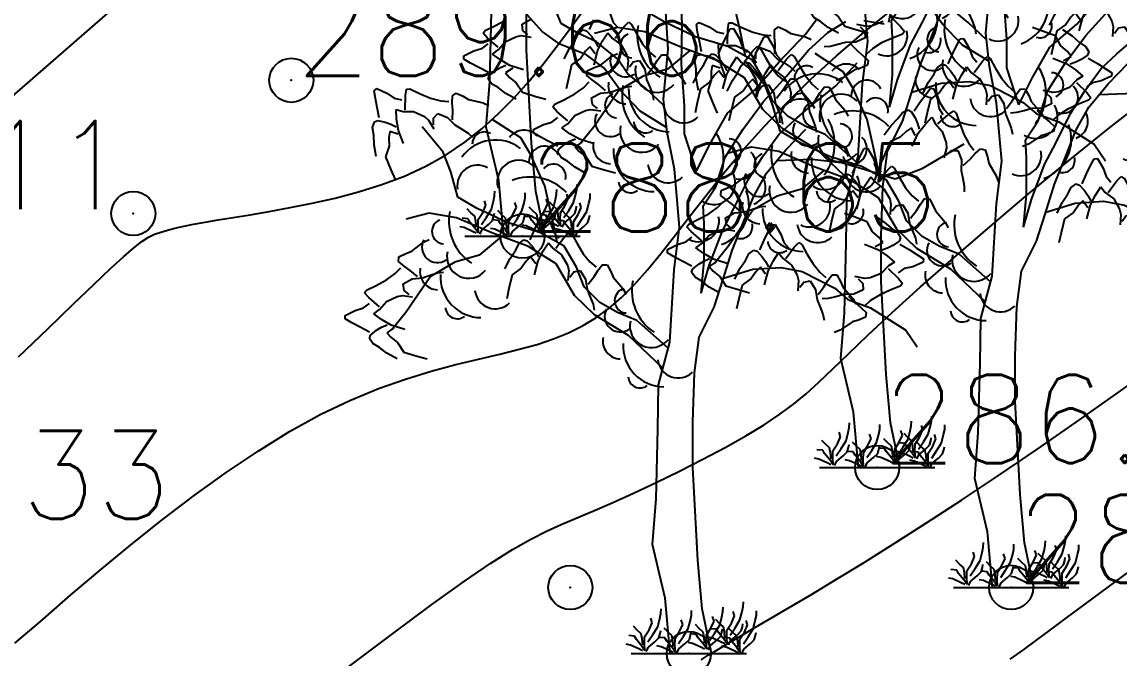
# Model space of a CAD drawing. Header units: millimetres. Extents: x 524954 to 526204, y 9523489 to 9524010.
# Drawn here: x 525978.35 to 525990.79, y 9523728.17 to 9523735.37 of the extents above; entities that cross this region are included whole.
import ezdxf
from ezdxf.enums import TextEntityAlignment as Align

# ---------------------------------------------------------------- set-up
doc = ezdxf.new("R2010")
doc.units = ezdxf.units.MM
doc.header["$PDMODE"] = 32
doc.header["$PDSIZE"] = 0.5
doc.linetypes.add('ACAD_ISO12W100', pattern=[21, 12, -3, 0, -3, 0, -3])
for name, color, linetype in [('Arbre', 34, 'ACAD_ISO12W100'), ('CN_01_00', 3, 'Continuous'), ('CN_02_00', 4, 'Continuous'), ('CN_05_00', 6, 'Continuous'), ('PLUME_6', 2, 'Continuous'), ('TopoAlt', 3, 'Continuous'), ('TOPOJIS', 7, 'Continuous')]:
    doc.layers.add(name, color=color, linetype=linetype)
doc.styles.add('Simplex 1.0', font='Simplex.shx', dxfattribs={"width": 0.99, "height": 1})

# ---------------------------------------------------------------- blocks, each defined once
blk = doc.blocks.new('TCPOINT M')
at = {"color": 0}
blk.add_point((0, 0), dxfattribs=at)
at = {"layer": 'TopoAlt', "style": 'Simplex 1.0', "width": 0.99}
blk.add_attdef('ALT', (0.15, 0.15), '', height=1, dxfattribs=at)
blk = doc.blocks.new('v088')
at = {"linetype": 'Continuous'}
for p, q in [((-0.075, 7.131), (-0.096, 7.56)), ((-1.665, 7.048), (-1.932, 7.347)), ((-1.449, 7.14), (-1.547, 7.38)), ((-0.237, 6.848), (-0.274, 7.463)), ((-1.266, 7.031), (-1.449, 7.14)), ((-0.084, 6.677), (-0.075, 7.131)), ((1.321, 7.017), (1.442, 7.181)), ((1.575, 7.035), (1.778, 7.163)), ((1.983, 7.174), (2.214, 7.135)), ((-1.463, 6.903), (-1.665, 7.048)), ((-1.047, 6.93), (-1.266, 7.031)), ((1.023, 6.706), (1.321, 7.017)), ((1.356, 6.837), (1.575, 7.035)), ((-1.162, 6.785), (-1.463, 6.903)), ((-0.806, 6.736), (-1.047, 6.93)), ((-0.287, 6.281), (-0.237, 6.848)), ((-0.96, 6.634), (-1.162, 6.785)), ((-0.697, 6.571), (-0.806, 6.736)), ((1.107, 6.54), (1.356, 6.837)), ((-0.78, 6.382), (-0.96, 6.634)), ((-0.049, 6.211), (-0.084, 6.677)), ((0.743, 6.383), (1.023, 6.706)), ((1.663, 6.427), (1.906, 6.693)), ((-0.488, 6.401), (-0.697, 6.571)), ((0.846, 6.255), (1.107, 6.54)), ((-0.551, 6.145), (-0.78, 6.382)), ((-0.279, 6.204), (-0.488, 6.401)), ((0.438, 6.122), (0.743, 6.383)), ((1.381, 6.204), (1.663, 6.427)), ((-0.248, 5.902), (-0.287, 6.281)), ((0.61, 5.939), (0.846, 6.255)), ((-0.254, 5.961), (-0.551, 6.145)), ((-0.049, 5.888), (-0.049, 6.211)), ((0.24, 5.776), (0.438, 6.122)), ((1.198, 6.044), (1.381, 6.204)), ((-1.907, 5.843), (-2.222, 6.048)), ((1.021, 5.879), (1.198, 6.044)), ((-2.787, 5.681), (-3.023, 5.969)), ((-0.165, 5.487), (-0.248, 5.902)), ((0.085, 5.468), (-0.049, 5.888)), ((0.411, 5.624), (0.61, 5.939)), ((0.834, 5.626), (1.021, 5.879)), ((1.1, 5.706), (1.325, 5.941)), ((-1.791, 5.652), (-1.907, 5.843)), ((0.085, 5.468), (0.24, 5.776)), ((2.646, 5.496), (3.119, 5.774)), ((-2.701, 5.459), (-2.787, 5.681)), ((-1.635, 5.301), (-1.791, 5.652)), ((0.306, 5.286), (0.411, 5.624)), ((0.671, 5.368), (0.834, 5.626)), ((0.881, 5.441), (1.1, 5.706)), ((1.001, 5.586), (1.394, 5.601)), ((1.394, 5.601), (1.731, 5.564)), ((-0.107, 4.829), (-0.165, 5.487)), ((1.731, 5.564), (2, 5.483)), ((2, 5.483), (2.338, 5.378)), ((2.338, 5.378), (2.646, 5.496)), ((-2.621, 5.169), (-2.701, 5.459)), ((0.51, 5.041), (0.671, 5.368)), ((0.731, 5.176), (0.881, 5.441)), ((-1.559, 4.967), (-1.635, 5.301)), ((0.161, 5.071), (0.306, 5.286)), ((-2.4, 5.043), (-2.621, 5.169)), ((0.619, 4.888), (0.731, 5.176)), ((-2.946, 4.988), (-3.206, 4.92)), ((-2.634, 4.938), (-2.946, 4.988)), ((-2.061, 4.882), (-2.4, 5.043)), ((0.172, 4.872), (0.161, 5.071)), ((0.379, 4.79), (0.51, 5.041)), ((-2.233, 4.766), (-2.634, 4.938)), ((-1.692, 4.771), (-2.061, 4.882)), ((-1.492, 4.659), (-1.559, 4.967)), ((0.174, 4.45), (0.172, 4.872)), ((0.489, 4.568), (0.619, 4.888)), ((-1.819, 4.613), (-2.233, 4.766)), ((-1.415, 4.615), (-1.692, 4.771)), ((-0.166, 4.349), (-0.107, 4.829)), ((0.231, 4.395), (0.379, 4.79)), ((-2.123, 4.725), (-2.377, 4.514)), ((-1.504, 4.415), (-1.819, 4.613)), ((-1.273, 4.376), (-1.415, 4.615)), ((-2.377, 4.514), (-2.655, 4.434)), ((0.384, 4.23), (0.489, 4.568)), ((-2.655, 4.434), (-2.931, 4.273)), ((-1.298, 4.058), (-1.504, 4.415)), ((-1.188, 4.154), (-1.273, 4.376)), ((0.138, 4.082), (0.174, 4.45)), ((0.138, 4.082), (0.231, 4.395)), ((0.391, 4.253), (0.724, 4.355)), ((0.724, 4.355), (1.047, 4.375)), ((1.047, 4.375), (1.284, 4.33)), ((-2.931, 4.273), (-3.209, 3.863)), ((-0.217, 3.527), (-0.166, 4.349)), ((0.285, 3.923), (0.384, 4.23)), ((1.284, 4.33), (1.655, 4.138)), ((-1.01, 3.977), (-1.188, 4.154)), ((1.655, 4.138), (1.8, 4.011)), ((-1.069, 3.839), (-1.298, 4.058)), ((1.8, 4.011), (2.057, 3.917)), ((-3.209, 3.863), (-3.367, 3.667)), ((-0.808, 3.863), (-1.01, 3.977)), ((-0.589, 3.774), (-0.808, 3.863)), ((0.118, 3.584), (0.285, 3.923)), ((2.057, 3.917), (2.461, 3.664)), ((-0.685, 3.605), (-1.069, 3.839)), ((-0.234, 3.461), (-0.589, 3.774)), ((2.461, 3.664), (2.589, 3.474)), ((-0.294, 3.234), (-0.685, 3.605)), ((-0.344, 3.046), (-0.217, 3.527)), ((0.064, 3.179), (0.118, 3.584)), ((0.045, 2.625), (0.064, 3.179)), ((-0.352, 2.542), (-0.344, 3.046)), ((0.043, 2.109), (0.045, 2.625)), ((-0.373, 1.752), (-0.352, 2.542)), ((0.102, 1.053), (0.043, 2.109)), ((-0.412, 1.235), (-0.373, 1.752)), ((-0.268, 0.628), (-0.412, 1.235)), ((0.151, 0.506), (0.102, 1.053)), ((-0.213, 0), (-0.268, 0.628)), ((0.256, 0), (0.151, 0.506)), ((-0.654, 0), (0.654, 0))]:
    blk.add_line(p, q, dxfattribs=at)
at = {"color": 3, "linetype": 'Continuous'}
for p, q in [((-0.891, 7.247), (-0.858, 7.151)), ((2.284, 7.218), (2.399, 7.105)), ((-2.31, 7.06), (-2.2, 7.113)), ((-2.2, 7.113), (-2.081, 7.175)), ((-1.892, 7.13), (-1.791, 7.186)), ((-1.883, 7.058), (-1.892, 7.13)), ((-1.128, 7.069), (-1.078, 7.18)), ((-0.858, 7.151), (-0.802, 7.088)), ((-0.835, 6.972), (-0.738, 7.1)), ((-0.738, 7.1), (-0.686, 7.153)), ((-0.686, 7.153), (-0.654, 7.131)), ((-0.654, 7.131), (-0.595, 7.025)), ((2.018, 7.104), (1.904, 7.128)), ((1.941, 7.1), (1.994, 7.049)), ((2.079, 7.112), (2.018, 7.104)), ((2.203, 7.162), (2.079, 7.112)), ((2.399, 7.105), (2.445, 7.047)), ((-2.333, 7.03), (-2.31, 7.06)), ((-2.283, 6.974), (-2.333, 7.03)), ((-2.161, 6.87), (-2.283, 6.974)), ((-2.083, 6.931), (-1.963, 6.989)), ((-1.963, 6.989), (-1.902, 7.001)), ((-1.902, 7.001), (-1.788, 6.985)), ((-1.826, 7.011), (-1.883, 7.058)), ((-1.293, 6.947), (-1.253, 7.025)), ((-1.253, 7.025), (-1.198, 7.067)), ((-1.198, 7.067), (-1.16, 7.055)), ((-1.16, 7.055), (-1.101, 6.992)), ((-1.101, 6.992), (-1.063, 6.936)), ((-0.978, 6.941), (-0.918, 7.034)), ((-0.918, 7.034), (-0.866, 6.97)), ((-0.866, 6.97), (-0.77, 6.898)), ((-0.595, 7.025), (-0.526, 6.909)), ((0.813, 6.909), (0.853, 6.987)), ((0.853, 6.987), (0.891, 6.991)), ((0.891, 6.991), (0.955, 6.881)), ((1.999, 6.976), (1.894, 6.927)), ((1.994, 7.049), (1.999, 6.976)), ((2.307, 6.972), (2.184, 6.918)), ((2.42, 7.018), (2.307, 6.972)), ((2.445, 7.047), (2.42, 7.018)), ((-2.439, 6.83), (-2.342, 6.858)), ((-2.342, 6.858), (-2.275, 6.909)), ((-2.161, 6.839), (-2.083, 6.931)), ((-1.413, 6.737), (-1.354, 6.857)), ((-1.354, 6.857), (-1.293, 6.947)), ((-1.122, 6.874), (-1.172, 6.826)), ((-1.064, 6.795), (-1.122, 6.874)), ((-1.063, 6.936), (-1.032, 6.875)), ((-1.035, 6.828), (-0.978, 6.941)), ((-0.77, 6.898), (-0.705, 6.781)), ((-0.526, 6.909), (-0.45, 6.818)), ((0.768, 6.815), (0.813, 6.909)), ((0.955, 6.881), (0.989, 6.786)), ((1.604, 6.878), (1.535, 6.874)), ((1.688, 6.899), (1.604, 6.878)), ((1.775, 6.923), (1.688, 6.899)), ((1.894, 6.927), (1.775, 6.923)), ((1.834, 6.904), (1.912, 6.828)), ((2.084, 6.854), (2.014, 6.792)), ((2.184, 6.918), (2.084, 6.854)), ((-2.551, 6.772), (-2.439, 6.83)), ((-2.55, 6.734), (-2.551, 6.772)), ((-2.475, 6.689), (-2.55, 6.734)), ((-2.228, 6.791), (-2.161, 6.839)), ((-2.138, 6.726), (-2.228, 6.791)), ((-2.029, 6.662), (-2.138, 6.726)), ((-1.227, 6.745), (-1.33, 6.67)), ((-1.172, 6.826), (-1.227, 6.745)), ((-1.076, 6.671), (-1.035, 6.828)), ((-0.705, 6.781), (-0.69, 6.721)), ((-0.69, 6.721), (-0.699, 6.606)), ((-0.632, 6.705), (-0.56, 6.719)), ((-0.56, 6.719), (-0.498, 6.621)), ((-0.45, 6.818), (-0.379, 6.757)), ((-0.402, 6.651), (-0.357, 6.722)), ((-0.357, 6.722), (-0.31, 6.785)), ((-0.31, 6.785), (-0.255, 6.784)), ((-0.255, 6.784), (-0.214, 6.71)), ((0.719, 6.703), (0.768, 6.815)), ((0.989, 6.786), (1.044, 6.722)), ((1.011, 6.606), (1.108, 6.734)), ((1.108, 6.734), (1.161, 6.787)), ((1.161, 6.787), (1.192, 6.766)), ((1.192, 6.766), (1.252, 6.66)), ((1.912, 6.828), (1.977, 6.774)), ((1.977, 6.774), (2.034, 6.72)), ((2.034, 6.72), (2.026, 6.666)), ((-2.383, 6.639), (-2.475, 6.689)), ((-2.274, 6.584), (-2.383, 6.639)), ((-2.262, 6.55), (-2.196, 6.606)), ((-2.196, 6.606), (-2.138, 6.64)), ((-2.138, 6.64), (-2.076, 6.668)), ((-1.998, 6.632), (-2.08, 6.578)), ((-1.875, 6.613), (-2.029, 6.662)), ((-1.33, 6.67), (-1.367, 6.514)), ((-0.675, 6.646), (-0.632, 6.705)), ((-0.498, 6.621), (-0.48, 6.503)), ((-0.468, 6.564), (-0.402, 6.651)), ((-0.214, 6.71), (-0.186, 6.645)), ((-0.186, 6.645), (-0.075, 6.517)), ((0.554, 6.582), (0.594, 6.66)), ((0.594, 6.66), (0.649, 6.702)), ((0.649, 6.702), (0.686, 6.689)), ((0.686, 6.689), (0.745, 6.626)), ((0.745, 6.626), (0.783, 6.571)), ((0.868, 6.575), (0.929, 6.669)), ((0.929, 6.669), (0.98, 6.604)), ((0.98, 6.604), (1.076, 6.532)), ((1.252, 6.66), (1.321, 6.544)), ((1.879, 6.614), (1.738, 6.52)), ((1.947, 6.634), (1.879, 6.614)), ((2.026, 6.666), (1.947, 6.634)), ((-2.277, 6.513), (-2.262, 6.55)), ((-2.238, 6.456), (-2.277, 6.513)), ((-2.08, 6.578), (-2.034, 6.526)), ((-2.034, 6.526), (-1.957, 6.466)), ((-1.367, 6.514), (-1.392, 6.4)), ((-0.48, 6.503), (-0.444, 6.419)), ((-0.075, 6.517), (-0.04, 6.453)), ((0.433, 6.371), (0.493, 6.492)), ((0.493, 6.492), (0.554, 6.582)), ((0.724, 6.509), (0.675, 6.46)), ((0.782, 6.43), (0.724, 6.509)), ((0.783, 6.571), (0.814, 6.51)), ((0.811, 6.463), (0.868, 6.575)), ((1.076, 6.532), (1.141, 6.416)), ((1.321, 6.544), (1.397, 6.452)), ((1.738, 6.52), (1.671, 6.493)), ((-3.568, 6.377), (-3.539, 6.402)), ((-3.555, 6.29), (-3.568, 6.377)), ((-3.539, 6.402), (-3.423, 6.351)), ((-3.423, 6.351), (-3.34, 6.294)), ((-3.213, 6.322), (-3.201, 6.396)), ((-3.201, 6.396), (-3.163, 6.397)), ((-3.163, 6.397), (-3.053, 6.346)), ((-3.053, 6.346), (-2.929, 6.292)), ((-2.682, 6.318), (-2.637, 6.35)), ((-2.637, 6.35), (-2.56, 6.314)), ((-2.163, 6.412), (-2.238, 6.456)), ((-2.076, 6.346), (-2.163, 6.412)), ((-1.959, 6.28), (-2.076, 6.346)), ((-1.957, 6.466), (-1.888, 6.359)), ((-1.888, 6.359), (-1.735, 6.313)), ((-0.444, 6.419), (-0.414, 6.339)), ((0.62, 6.379), (0.516, 6.305)), ((0.675, 6.46), (0.62, 6.379)), ((0.771, 6.306), (0.811, 6.463)), ((1.141, 6.416), (1.157, 6.356)), ((1.157, 6.356), (1.147, 6.241)), ((1.215, 6.339), (1.286, 6.353)), ((1.286, 6.353), (1.348, 6.255)), ((1.397, 6.452), (1.467, 6.391)), ((1.444, 6.285), (1.489, 6.356)), ((1.489, 6.356), (1.536, 6.42)), ((1.536, 6.42), (1.591, 6.419)), ((1.591, 6.419), (1.633, 6.344)), ((1.633, 6.344), (1.661, 6.279)), ((2.685, 6.334), (2.739, 6.404)), ((2.739, 6.404), (2.777, 6.4)), ((2.777, 6.4), (2.82, 6.28)), ((-3.535, 6.188), (-3.555, 6.29)), ((-3.34, 6.294), (-3.258, 6.275)), ((-3.216, 6.161), (-3.213, 6.322)), ((-2.929, 6.292), (-2.814, 6.263)), ((-2.814, 6.263), (-2.721, 6.255)), ((-2.683, 6.24), (-2.682, 6.318)), ((-2.677, 6.155), (-2.683, 6.24)), ((-2.56, 6.314), (-2.499, 6.278)), ((-2.499, 6.278), (-2.334, 6.239)), ((-2.334, 6.239), (-2.268, 6.208)), ((-1.735, 6.313), (-1.622, 6.281)), ((-0.414, 6.339), (-0.401, 6.271)), ((0.516, 6.305), (0.479, 6.149)), ((1.171, 6.28), (1.215, 6.339)), ((1.348, 6.255), (1.367, 6.137)), ((1.378, 6.198), (1.444, 6.285)), ((1.661, 6.279), (1.771, 6.151)), ((2.554, 6.15), (2.623, 6.25)), ((2.623, 6.25), (2.685, 6.334)), ((2.82, 6.28), (2.835, 6.18)), ((-3.51, 6.069), (-3.535, 6.188)), ((-3.32, 6.164), (-3.24, 6.142)), ((-3.314, 6.053), (-3.32, 6.164)), ((-3.24, 6.142), (-3.121, 6.14)), ((-3.121, 6.14), (-2.999, 6.083)), ((-2.895, 6.065), (-2.845, 6.118)), ((-2.845, 6.118), (-2.738, 6.075)), ((-2.68, 6.046), (-2.677, 6.155)), ((0.479, 6.149), (0.454, 6.035)), ((1.367, 6.137), (1.402, 6.054)), ((1.771, 6.151), (1.807, 6.088)), ((2.37, 6.061), (2.423, 6.13)), ((2.423, 6.13), (2.485, 6.161)), ((2.485, 6.161), (2.52, 6.142)), ((2.52, 6.142), (2.566, 6.069)), ((2.823, 6), (2.943, 6.107)), ((2.835, 6.18), (2.877, 6.107)), ((2.943, 6.107), (3.004, 6.15)), ((3.004, 6.15), (3.031, 6.123)), ((3.031, 6.123), (3.07, 6.007)), ((-3.586, 5.96), (-3.566, 6.026)), ((-3.566, 6.026), (-3.528, 6.038)), ((-3.528, 6.038), (-3.444, 6.022)), ((-3.444, 6.022), (-3.38, 5.999)), ((-3.38, 5.999), (-3.32, 5.968)), ((-3.294, 5.928), (-3.314, 6.053)), ((-2.999, 6.083), (-2.952, 6.044)), ((-2.952, 6.044), (-2.892, 5.945)), ((-2.896, 5.991), (-2.895, 6.065)), ((-2.738, 6.075), (-2.654, 5.99)), ((-2.654, 5.99), (-2.576, 5.943)), ((1.402, 6.054), (1.433, 5.974)), ((1.433, 5.974), (1.446, 5.906)), ((2.212, 5.877), (2.293, 5.984)), ((2.293, 5.984), (2.37, 6.061)), ((2.566, 6.069), (2.593, 6.007)), ((2.593, 6.007), (2.612, 5.942)), ((2.6, 5.896), (2.677, 5.996)), ((2.677, 5.996), (2.754, 6.077)), ((2.754, 6.077), (2.793, 6.004)), ((2.793, 6.004), (2.873, 5.915)), ((3.07, 6.007), (3.116, 5.88)), ((-3.573, 5.874), (-3.586, 5.96)), ((-3.57, 5.765), (-3.573, 5.874)), ((-3.392, 5.914), (-3.403, 5.846)), ((-3.298, 5.884), (-3.392, 5.914)), ((-3.235, 5.777), (-3.294, 5.928)), ((-2.576, 5.943), (-2.504, 5.896)), ((-2.504, 5.896), (-2.454, 5.849)), ((2.396, 5.85), (2.281, 5.796)), ((2.466, 5.919), (2.396, 5.85)), ((2.523, 5.957), (2.466, 5.919)), ((2.566, 5.869), (2.523, 5.957)), ((2.531, 5.75), (2.6, 5.896)), ((2.873, 5.915), (2.916, 5.788)), ((3.116, 5.88), (3.173, 5.777)), ((-3.547, 5.632), (-3.57, 5.765)), ((-3.4, 5.748), (-3.44, 5.627)), ((-3.403, 5.846), (-3.4, 5.748)), ((2.281, 5.796), (2.216, 5.65)), ((2.92, 5.727), (2.889, 5.615)), ((2.916, 5.788), (2.92, 5.727)), ((3.173, 5.777), (3.231, 5.703)), ((-3.44, 5.627), (-3.379, 5.479)), ((2.216, 5.65), (2.169, 5.542)), ((2.92, 5.65), (2.973, 5.7)), ((2.973, 5.7), (3.047, 5.7)), ((3.047, 5.7), (3.089, 5.592)), ((3.108, 5.53), (3.189, 5.603)), ((3.189, 5.603), (3.247, 5.665)), ((3.247, 5.665), (3.304, 5.719)), ((3.304, 5.719), (3.358, 5.707)), ((3.358, 5.707), (3.385, 5.627)), ((3.385, 5.627), (3.4, 5.557)), ((-3.379, 5.479), (-3.332, 5.372)), ((3.089, 5.592), (3.085, 5.473)), ((3.4, 5.557), (3.485, 5.411)), ((3.085, 5.473), (3.104, 5.384)), ((3.104, 5.384), (3.12, 5.3)), ((3.485, 5.411), (3.508, 5.342)), ((3.12, 5.3), (3.12, 5.23)), ((-1.667, 4.973), (-1.628, 4.976)), ((-1.628, 4.976), (-1.564, 4.867)), ((1.872, 4.946), (1.762, 4.985)), ((-1.751, 4.8), (-1.707, 4.895)), ((-1.707, 4.895), (-1.667, 4.973)), ((-1.564, 4.867), (-1.531, 4.771)), ((0.899, 4.779), (0.939, 4.857)), ((0.939, 4.857), (0.978, 4.861)), ((0.978, 4.861), (1.042, 4.751)), ((2.022, 4.89), (1.872, 4.946)), ((2.083, 4.778), (2.022, 4.89)), ((2.099, 4.964), (2.211, 4.89)), ((2.211, 4.89), (2.293, 4.818)), ((-1.801, 4.689), (-1.751, 4.8)), ((-1.531, 4.771), (-1.475, 4.707)), ((-1.411, 4.72), (-1.359, 4.773)), ((-1.359, 4.773), (-1.327, 4.751)), ((-1.327, 4.751), (-1.268, 4.645)), ((0.855, 4.685), (0.899, 4.779)), ((1.042, 4.751), (1.075, 4.656)), ((2.157, 4.714), (2.083, 4.778)), ((2.293, 4.818), (2.365, 4.769)), ((2.365, 4.769), (2.4, 4.71)), ((-3.143, 4.557), (-3.01, 4.66)), ((-3.01, 4.66), (-2.944, 4.692)), ((-1.966, 4.567), (-1.926, 4.645)), ((-1.926, 4.645), (-1.871, 4.687)), ((-1.871, 4.687), (-1.833, 4.675)), ((-1.833, 4.675), (-1.774, 4.612)), ((-1.774, 4.612), (-1.736, 4.556)), ((-1.651, 4.561), (-1.591, 4.654)), ((-1.591, 4.654), (-1.539, 4.59)), ((-1.508, 4.592), (-1.411, 4.72)), ((-1.268, 4.645), (-1.199, 4.529)), ((0.805, 4.573), (0.855, 4.685)), ((1.075, 4.656), (1.131, 4.592)), ((1.098, 4.476), (1.195, 4.604)), ((1.195, 4.604), (1.247, 4.657)), ((1.247, 4.657), (1.279, 4.636)), ((1.279, 4.636), (1.338, 4.53)), ((1.992, 4.638), (2.142, 4.578)), ((2.113, 4.611), (2.199, 4.658)), ((2.199, 4.658), (2.157, 4.714)), ((2.313, 4.623), (2.253, 4.592)), ((2.383, 4.674), (2.313, 4.623)), ((2.4, 4.71), (2.383, 4.674)), ((2.393, 4.64), (2.497, 4.577)), ((-3.291, 4.441), (-3.287, 4.496)), ((-3.287, 4.496), (-3.21, 4.533)), ((-3.21, 4.533), (-3.143, 4.557)), ((-2.027, 4.477), (-1.966, 4.567)), ((-1.795, 4.494), (-1.845, 4.445)), ((-1.737, 4.415), (-1.795, 4.494)), ((-1.736, 4.556), (-1.705, 4.495)), ((-1.708, 4.448), (-1.651, 4.561)), ((-1.539, 4.59), (-1.443, 4.518)), ((-1.443, 4.518), (-1.378, 4.401)), ((-1.199, 4.529), (-1.123, 4.438)), ((0.64, 4.452), (0.68, 4.53)), ((0.68, 4.53), (0.735, 4.572)), ((0.735, 4.572), (0.773, 4.559)), ((0.773, 4.559), (0.832, 4.496)), ((0.832, 4.496), (0.87, 4.441)), ((0.955, 4.445), (1.015, 4.539)), ((1.015, 4.539), (1.067, 4.474)), ((1.338, 4.53), (1.407, 4.414)), ((2.142, 4.578), (2.247, 4.507)), ((2.253, 4.592), (2.189, 4.569)), ((2.247, 4.507), (2.332, 4.436)), ((2.497, 4.577), (2.585, 4.521)), ((2.585, 4.521), (2.658, 4.472)), ((-3.331, 4.304), (-3.266, 4.37)), ((-3.23, 4.39), (-3.291, 4.441)), ((-3.162, 4.341), (-3.23, 4.39)), ((-2.086, 4.357), (-2.027, 4.477)), ((-1.9, 4.365), (-2.003, 4.29)), ((-1.845, 4.445), (-1.9, 4.365)), ((-1.749, 4.291), (-1.708, 4.448)), ((-1.378, 4.401), (-1.363, 4.341)), ((-1.123, 4.438), (-1.052, 4.377)), ((-1.03, 4.342), (-0.984, 4.405)), ((-0.984, 4.405), (-0.928, 4.404)), ((-0.928, 4.404), (-0.887, 4.33)), ((0.52, 4.241), (0.579, 4.362)), ((0.579, 4.362), (0.64, 4.452)), ((0.811, 4.379), (0.761, 4.33)), ((0.869, 4.3), (0.811, 4.379)), ((0.87, 4.441), (0.901, 4.38)), ((0.898, 4.333), (0.955, 4.445)), ((1.067, 4.474), (1.163, 4.402)), ((1.163, 4.402), (1.228, 4.286)), ((1.407, 4.414), (1.483, 4.322)), ((2.262, 4.393), (2.179, 4.306)), ((2.26, 4.362), (2.375, 4.249)), ((2.332, 4.436), (2.262, 4.393)), ((2.441, 4.361), (2.371, 4.315)), ((2.54, 4.383), (2.441, 4.361)), ((2.656, 4.433), (2.54, 4.383)), ((2.658, 4.472), (2.656, 4.433)), ((-3.547, 4.171), (-3.427, 4.233)), ((-3.427, 4.233), (-3.331, 4.304)), ((-3.239, 4.188), (-3.137, 4.244)), ((-3.079, 4.271), (-3.162, 4.341)), ((-3.137, 4.244), (-3.019, 4.255)), ((-3.019, 4.255), (-2.933, 4.286)), ((-2.933, 4.286), (-2.851, 4.312)), ((-2.851, 4.312), (-2.783, 4.321)), ((-2.003, 4.29), (-2.04, 4.134)), ((-1.363, 4.341), (-1.372, 4.226)), ((-1.349, 4.266), (-1.305, 4.325)), ((-1.305, 4.325), (-1.233, 4.338)), ((-1.233, 4.338), (-1.171, 4.241)), ((-1.171, 4.241), (-1.153, 4.123)), ((-1.141, 4.184), (-1.075, 4.271)), ((-1.075, 4.271), (-1.03, 4.342)), ((-0.887, 4.33), (-0.859, 4.265)), ((-0.859, 4.265), (-0.748, 4.137)), ((0.706, 4.249), (0.603, 4.175)), ((0.761, 4.33), (0.706, 4.249)), ((0.857, 4.176), (0.898, 4.333)), ((1.228, 4.286), (1.243, 4.226)), ((1.483, 4.322), (1.554, 4.261)), ((1.576, 4.226), (1.623, 4.29)), ((1.623, 4.29), (1.678, 4.289)), ((1.678, 4.289), (1.719, 4.214)), ((1.994, 4.248), (1.88, 4.272)), ((1.917, 4.244), (1.97, 4.193)), ((2.055, 4.256), (1.994, 4.248)), ((2.179, 4.306), (2.055, 4.256)), ((2.375, 4.249), (2.421, 4.191)), ((-3.679, 4.087), (-3.656, 4.117)), ((-3.656, 4.117), (-3.547, 4.171)), ((-3.229, 4.115), (-3.239, 4.188)), ((-3.172, 4.068), (-3.229, 4.115)), ((-2.04, 4.134), (-2.065, 4.02)), ((-1.153, 4.123), (-1.118, 4.039)), ((-0.748, 4.137), (-0.713, 4.073)), ((0.603, 4.175), (0.566, 4.019)), ((1.243, 4.226), (1.234, 4.11)), ((1.258, 4.15), (1.301, 4.209)), ((1.301, 4.209), (1.373, 4.223)), ((1.373, 4.223), (1.435, 4.125)), ((1.435, 4.125), (1.453, 4.007)), ((1.465, 4.068), (1.531, 4.155)), ((1.531, 4.155), (1.576, 4.226)), ((1.719, 4.214), (1.747, 4.149)), ((1.747, 4.149), (1.858, 4.021)), ((1.975, 4.12), (1.87, 4.071)), ((1.97, 4.193), (1.975, 4.12)), ((2.283, 4.116), (2.16, 4.062)), ((2.396, 4.162), (2.283, 4.116)), ((2.421, 4.191), (2.396, 4.162)), ((-3.629, 4.032), (-3.679, 4.087)), ((-3.507, 3.927), (-3.629, 4.032)), ((-3.507, 3.896), (-3.43, 3.988)), ((-3.43, 3.988), (-3.309, 4.046)), ((-3.309, 4.046), (-3.249, 4.058)), ((-3.249, 4.058), (-3.134, 4.042)), ((-1.118, 4.039), (-1.087, 3.959)), ((0.566, 4.019), (0.541, 3.904)), ((1.453, 4.007), (1.488, 3.924)), ((1.58, 4.022), (1.511, 4.017)), ((1.664, 4.043), (1.58, 4.022)), ((1.751, 4.067), (1.664, 4.043)), ((1.87, 4.071), (1.751, 4.067)), ((1.81, 4.048), (1.888, 3.972)), ((1.858, 4.021), (1.893, 3.958)), ((2.059, 3.998), (1.99, 3.936)), ((2.16, 4.062), (2.059, 3.998)), ((-3.898, 3.83), (-3.785, 3.887)), ((-3.785, 3.887), (-3.688, 3.915)), ((-3.688, 3.915), (-3.621, 3.967)), ((-3.574, 3.849), (-3.507, 3.896)), ((-1.087, 3.959), (-1.074, 3.891)), ((1.488, 3.924), (1.519, 3.844)), ((1.888, 3.972), (1.953, 3.918)), ((1.953, 3.918), (2.01, 3.864)), ((2.01, 3.864), (2.002, 3.81)), ((-3.897, 3.791), (-3.898, 3.83)), ((-3.821, 3.747), (-3.897, 3.791)), ((-3.729, 3.697), (-3.821, 3.747)), ((-3.484, 3.783), (-3.574, 3.849)), ((-3.375, 3.72), (-3.484, 3.783)), ((1.519, 3.844), (1.532, 3.776)), ((1.855, 3.758), (1.714, 3.664)), ((1.923, 3.778), (1.855, 3.758)), ((2.002, 3.81), (1.923, 3.778)), ((-3.621, 3.641), (-3.729, 3.697)), ((-3.623, 3.571), (-3.609, 3.608)), ((-3.609, 3.608), (-3.542, 3.663)), ((-3.542, 3.663), (-3.485, 3.698)), ((-3.485, 3.698), (-3.422, 3.725)), ((-3.344, 3.689), (-3.426, 3.635)), ((-3.426, 3.635), (-3.38, 3.583)), ((-3.221, 3.67), (-3.375, 3.72)), ((1.714, 3.664), (1.647, 3.637)), ((-3.585, 3.514), (-3.623, 3.571)), ((-3.509, 3.469), (-3.585, 3.514)), ((-3.38, 3.583), (-3.303, 3.524)), ((-3.303, 3.524), (-3.234, 3.416)), ((-3.423, 3.403), (-3.509, 3.469)), ((-3.306, 3.337), (-3.423, 3.403)), ((-3.234, 3.416), (-3.081, 3.37)), ((-3.081, 3.37), (-2.968, 3.339)), ((-0.317, 0.454), (-0.315, 0.507)), ((0.385, 0.474), (0.387, 0.526)), ((0.603, 0.474), (0.615, 0.531)), ((0.615, 0.531), (0.618, 0.584)), ((-0.416, 0.349), (-0.433, 0.399)), ((-0.353, 0.303), (-0.329, 0.397)), ((-0.329, 0.397), (-0.317, 0.454)), ((-0.07, 0.329), (-0.087, 0.38)), ((-0.007, 0.284), (0.017, 0.377)), ((0.017, 0.377), (0.029, 0.435)), ((0.029, 0.435), (0.031, 0.488)), ((0.286, 0.368), (0.269, 0.418)), ((0.346, 0.341), (0.305, 0.385)), ((0.349, 0.322), (0.373, 0.416)), ((0.373, 0.416), (0.385, 0.474)), ((0.481, 0.344), (0.517, 0.426)), ((0.517, 0.426), (0.5, 0.476)), ((0.524, 0.291), (0.579, 0.38)), ((0.579, 0.38), (0.603, 0.474)), ((0.666, 0.325), (0.649, 0.375)), ((0.752, 0.373), (0.765, 0.43)), ((0.765, 0.43), (0.767, 0.483)), ((-0.587, 0.264), (-0.627, 0.308)), ((-0.541, 0.224), (-0.587, 0.264)), ((-0.502, 0.188), (-0.452, 0.267)), ((-0.452, 0.267), (-0.416, 0.349)), ((-0.409, 0.214), (-0.353, 0.303)), ((-0.327, 0.226), (-0.32, 0.26)), ((-0.24, 0.245), (-0.281, 0.288)), ((-0.106, 0.248), (-0.07, 0.329)), ((-0.063, 0.195), (-0.007, 0.284)), ((0.115, 0.284), (0.075, 0.327)), ((0.161, 0.243), (0.115, 0.284)), ((0.2, 0.207), (0.25, 0.286)), ((0.25, 0.286), (0.286, 0.368)), ((0.315, 0.274), (0.25, 0.279)), ((0.293, 0.233), (0.349, 0.322)), ((0.337, 0.236), (0.315, 0.274)), ((0.392, 0.301), (0.346, 0.341)), ((0.375, 0.245), (0.382, 0.279)), ((0.404, 0.243), (0.392, 0.301)), ((0.428, 0.183), (0.43, 0.264)), ((0.43, 0.264), (0.481, 0.344)), ((0.495, 0.24), (0.454, 0.284)), ((0.469, 0.209), (0.524, 0.291)), ((0.546, 0.209), (0.591, 0.255)), ((0.591, 0.255), (0.606, 0.303)), ((0.606, 0.303), (0.613, 0.337)), ((0.63, 0.243), (0.666, 0.325)), ((0.673, 0.19), (0.728, 0.279)), ((0.728, 0.279), (0.752, 0.373)), ((-0.618, 0.197), (-0.683, 0.202)), ((-0.596, 0.159), (-0.618, 0.197)), ((-0.536, 0.087), (-0.596, 0.159)), ((-0.529, 0.166), (-0.541, 0.224)), ((-0.524, 0.099), (-0.529, 0.166)), ((-0.505, 0.106), (-0.502, 0.188)), ((-0.464, 0.132), (-0.409, 0.214)), ((-0.459, 0.072), (-0.387, 0.132)), ((-0.387, 0.132), (-0.341, 0.178)), ((-0.341, 0.178), (-0.327, 0.226)), ((-0.272, 0.178), (-0.337, 0.183)), ((-0.25, 0.139), (-0.272, 0.178)), ((-0.19, 0.067), (-0.25, 0.139)), ((-0.195, 0.204), (-0.24, 0.245)), ((-0.183, 0.147), (-0.195, 0.204)), ((-0.178, 0.079), (-0.183, 0.147)), ((-0.159, 0.087), (-0.156, 0.168)), ((-0.156, 0.168), (-0.106, 0.248)), ((-0.118, 0.113), (-0.063, 0.195)), ((-0.041, 0.113), (0.005, 0.159)), ((0.041, 0.115), (-0.01, 0.125)), ((0.005, 0.159), (0.019, 0.207)), ((0.019, 0.207), (0.026, 0.24)), ((0.084, 0.216), (0.019, 0.221)), ((0.106, 0.178), (0.084, 0.216)), ((0.166, 0.106), (0.106, 0.178)), ((0.173, 0.185), (0.161, 0.243)), ((0.178, 0.118), (0.173, 0.185)), ((0.197, 0.125), (0.2, 0.207)), ((0.202, 0.055), (0.197, 0.125)), ((0.272, 0.173), (0.221, 0.183)), ((0.238, 0.151), (0.293, 0.233)), ((0.243, 0.091), (0.315, 0.151)), ((0.365, 0.13), (0.272, 0.173)), ((0.315, 0.151), (0.361, 0.197)), ((0.397, 0.163), (0.337, 0.236)), ((0.361, 0.197), (0.375, 0.245)), ((0.406, 0.108), (0.365, 0.13)), ((0.433, 0.108), (0.397, 0.163)), ((0.464, 0.173), (0.399, 0.178)), ((0.409, 0.175), (0.404, 0.243)), ((0.433, 0.113), (0.428, 0.183)), ((0.45, 0.099), (0.474, 0.149)), ((0.486, 0.135), (0.464, 0.173)), ((0.474, 0.149), (0.546, 0.209)), ((0.546, 0.063), (0.486, 0.135)), ((0.541, 0.2), (0.495, 0.24)), ((0.553, 0.142), (0.541, 0.2)), ((0.558, 0.075), (0.553, 0.142)), ((0.577, 0.082), (0.579, 0.163)), ((0.579, 0.163), (0.63, 0.243)), ((0.618, 0.108), (0.673, 0.19)), ((0.695, 0.108), (0.74, 0.154)), ((0.74, 0.154), (0.755, 0.202)), ((0.755, 0.202), (0.762, 0.236)), ((-0.661, 0.096), (-0.712, 0.106)), ((-0.567, 0.053), (-0.661, 0.096)), ((-0.527, 0.031), (-0.567, 0.053)), ((-0.5, 0.031), (-0.536, 0.087)), ((-0.5, 0.036), (-0.505, 0.106)), ((-0.483, 0.022), (-0.459, 0.072)), ((-0.315, 0.077), (-0.365, 0.087)), ((-0.221, 0.034), (-0.315, 0.077)), ((-0.18, 0.012), (-0.221, 0.034)), ((-0.154, 0.012), (-0.19, 0.067)), ((-0.154, 0.017), (-0.159, 0.087)), ((-0.137, 0.002), (-0.113, 0.053)), ((-0.113, 0.053), (-0.041, 0.113)), ((0.135, 0.072), (0.041, 0.115)), ((0.175, 0.05), (0.135, 0.072)), ((0.202, 0.05), (0.166, 0.106)), ((0.219, 0.041), (0.243, 0.091)), ((0.421, 0.072), (0.37, 0.082)), ((0.514, 0.029), (0.421, 0.072)), ((0.555, 0.007), (0.514, 0.029)), ((0.582, 0.007), (0.546, 0.063)), ((0.582, 0.012), (0.577, 0.082)), ((0.599, -0.002), (0.623, 0.048)), ((0.623, 0.048), (0.695, 0.108))]:
    blk.add_line(p, q, dxfattribs=at)
for centre, major_axis, start_param, end_param in [((-0.193, 6.324), (-0.4, 0.4), 0.587708, 1.773422), ((-0.812, 6.21), (-0.099, 0.099), -0.421529, 2.292047), ((-0.89, 6.033), (0.125, 0.125), 1.864761, 4.52862), ((-0.535, 5.925), (0.174, 0.174), 2.133893, 4.816631), ((1.088, 5.771), (-0.4, 0.4), 3.265538, 4.451253), ((1.711, 5.861), (0.099, 0.099), 4.31771, 7.031286), ((-2.32, 5.773), (0.0964, 0.0964), 0.254619, 2.377018), ((-1.869, 5.725), (0.145, 0.145), 6.263619, 7.998733), ((-0.172, 5.602), (0.4, 0.4), 4.836335, 6.022049), ((1.841, 5.718), (-0.125, 0.125), 2.081137, 4.744996), ((-2.195, 5.352), (0.33, 0.33), 0.12682, 1.733702), ((-1.637, 5.571), (-0.125, 0.125), 4.396235, 7.060094), ((-0.882, 5.754), (-0.145, 0.145), 0.590553, 2.325666), ((-0.39, 5.7), (0.33, 0.33), 2.307735, 3.914618), ((0.452, 5.692), (0.099, 0.099), 4.31771, 7.031286), ((-1.928, 5.343), (0.174, 0.174), 6.236163, 8.918901), ((0.582, 5.55), (0.125, 0.125), 3.651933, 6.315792), ((1.54, 5.502), (0.174, 0.174), 3.363922, 6.046661), ((-2.395, 5.301), (-0.164, 0.164), -1.288499, 0.949924), ((-1.536, 5.406), (0.099, 0.099), 5.251538, 7.965114), ((-0.234, 5.566), (-0.164, 0.164), 0.892416, 3.130839), ((1.924, 5.452), (-0.145, 0.145), 2.713295, 4.448408), ((-1.797, 4.833), (0.4, 0.4), 6.260774, 7.446489), ((0.28, 5.334), (0.174, 0.174), 3.363922, 6.046661), ((0.664, 5.283), (-0.145, 0.145), 2.713295, 4.448408), ((1.475, 5.243), (0.33, 0.33), 4.265936, 5.872819), ((-0.663, 5.357), (0.0964, 0.0964), 2.435534, 4.557933), ((0.215, 5.075), (-0.33, 0.33), 2.69514, 4.302022), ((1.37, 5.065), (-0.164, 0.164), 1.908121, 4.146545), ((-2.155, 4.896), (-0.4, 0.4), 0.587708, 1.773422), ((1.844, 5.006), (-0.0964, 0.0964), 2.051824, 4.174223), ((-2.774, 4.781), (-0.099, 0.099), -0.421529, 2.292047), ((0.11, 4.897), (-0.164, 0.164), 1.908121, 4.146545), ((0.584, 4.837), (0.0964, 0.0964), 3.62262, 5.745019), ((-2.851, 4.605), (-0.125, 0.125), 0.293965, 2.957824), ((-2.497, 4.497), (0.174, 0.174), 2.133893, 4.816631), ((-2.844, 4.326), (-0.145, 0.145), 0.590553, 2.325666), ((-2.352, 4.272), (0.33, 0.33), 2.307735, 3.914618), ((-2.195, 4.138), (0.164, 0.164), 2.463212, 4.701636), ((-0.702, 3.998), (0.099, 0.099), 1.149268, 3.862844), ((-0.082, 4.112), (0.4, 0.4), 2.158504, 3.344219), ((-2.625, 3.929), (0.0964, 0.0964), 2.435534, 4.557933), ((-0.779, 3.821), (0.125, 0.125), 1.864761, 4.52862), ((-0.424, 3.713), (0.174, 0.174), 2.133893, 4.816631), ((-0.772, 3.542), (-0.145, 0.145), 0.590553, 2.325666), ((-0.28, 3.489), (0.33, 0.33), 2.307735, 3.914618), ((-0.123, 3.354), (0.164, 0.164), 2.463212, 4.701636), ((-0.553, 3.145), (0.0964, 0.0964), 2.435534, 4.557933)]:
    blk.add_ellipse(centre, major_axis=major_axis, ratio=1, start_param=start_param, end_param=end_param, dxfattribs=at)

msp = doc.modelspace()

# ---------------------------------------------------------------- linework, layer by layer
at = {"layer": 'CN_01_00', "flags": 128}
for points, elevation in [([(525978.311, 9523731.578), (525978.643, 9523731.897), (525978.93, 9523732.175), (525979.165, 9523732.401), (525979.353, 9523732.579), (525979.5, 9523732.714), (525979.616, 9523732.813), (525979.708, 9523732.885), (525979.785, 9523732.934), (525979.853, 9523732.968), (525979.922, 9523732.993), (525979.998, 9523733.016), (525980.084, 9523733.037), (525980.183, 9523733.059), (525980.296, 9523733.081), (525980.426, 9523733.104), (525980.574, 9523733.13), (525980.744, 9523733.158), (525980.937, 9523733.19), (525981.153, 9523733.227), (525981.39, 9523733.27), (525981.641, 9523733.32), (525981.902, 9523733.379), (525982.166, 9523733.45), (525982.43, 9523733.532), (525982.686, 9523733.628), (525982.93, 9523733.74), (525983.158, 9523733.868), (525983.37, 9523734.011), (525983.568, 9523734.167), (525983.754, 9523734.335), (525983.929, 9523734.513), (525984.095, 9523734.699), (525984.254, 9523734.891), (525984.407, 9523735.088), (525984.556, 9523735.288), (525984.702, 9523735.489)], 289), ([(525982.038, 9523728.054), (525982.549, 9523728.44), (525982.997, 9523728.772), (525983.367, 9523729.037), (525983.667, 9523729.241), (525983.912, 9523729.396), (525984.117, 9523729.514), (525984.295, 9523729.604), (525984.463, 9523729.679), (525984.634, 9523729.751), (525984.823, 9523729.829), (525985.04, 9523729.924), (525985.282, 9523730.034), (525985.54, 9523730.155), (525985.804, 9523730.285), (525986.068, 9523730.419), (525986.321, 9523730.553), (525986.557, 9523730.685), (525986.766, 9523730.81), (525986.943, 9523730.928), (525987.097, 9523731.042), (525987.241, 9523731.161), (525987.385, 9523731.292), (525987.542, 9523731.442), (525987.724, 9523731.618), (525987.944, 9523731.827), (525988.212, 9523732.077), (525988.538, 9523732.371), (525988.913, 9523732.702), (525989.325, 9523733.057), (525989.762, 9523733.427), (525990.213, 9523733.799), (525990.665, 9523734.163), (525991.106, 9523734.506)], 287)]:
    msp.add_lwpolyline(points, dxfattribs=dict(at, elevation=elevation))
at = {"layer": 'CN_02_00', "flags": 128}
for points, elevation in [([(525978.27, 9523728.335), (525978.585, 9523728.604), (525978.904, 9523728.881), (525979.237, 9523729.164), (525979.583, 9523729.45), (525979.939, 9523729.732), (525980.3, 9523730.007), (525980.664, 9523730.268), (525981.026, 9523730.512), (525981.383, 9523730.732), (525981.731, 9523730.925), (525982.067, 9523731.086), (525982.39, 9523731.219), (525982.698, 9523731.328), (525982.99, 9523731.417), (525983.267, 9523731.491), (525983.525, 9523731.554), (525983.766, 9523731.61), (525983.988, 9523731.665), (525984.19, 9523731.721), (525984.375, 9523731.782), (525984.546, 9523731.85), (525984.705, 9523731.929), (525984.857, 9523732.02), (525985.004, 9523732.127), (525985.148, 9523732.252), (525985.293, 9523732.398), (525985.442, 9523732.566), (525985.597, 9523732.756), (525985.759, 9523732.963), (525985.932, 9523733.187), (525986.117, 9523733.424), (525986.316, 9523733.672), (525986.531, 9523733.928), (525986.764, 9523734.19), (525987.017, 9523734.455), (525987.29, 9523734.723), (525987.583, 9523734.991), (525987.896, 9523735.258), (525988.228, 9523735.523)], 288), ([(525986.049, 9523728.148), (525986.085, 9523728.17), (525986.13, 9523728.198), (525986.189, 9523728.234), (525986.265, 9523728.28), (525986.363, 9523728.338), (525986.487, 9523728.411), (525986.641, 9523728.501), (525986.828, 9523728.61), (525987.048, 9523728.739), (525987.301, 9523728.888), (525987.584, 9523729.059), (525987.896, 9523729.25), (525988.237, 9523729.463), (525988.606, 9523729.698), (525989.001, 9523729.955), (525989.419, 9523730.234), (525989.856, 9523730.531), (525990.302, 9523730.84), (525990.752, 9523731.155), (525991.197, 9523731.472)], 286)]:
    msp.add_lwpolyline(points, dxfattribs=dict(at, elevation=elevation))
at = {"layer": 'CN_05_00', "elevation": 285, "flags": 128}
msp.add_lwpolyline([(525989.554, 9523728.154), (525989.705, 9523728.261), (525989.853, 9523728.37), (525990.012, 9523728.487), (525990.192, 9523728.621), (525990.407, 9523728.78), (525990.667, 9523728.972), (525990.987, 9523729.206)], dxfattribs=at)
at = {"layer": 'PLUME_6'}
msp.add_lwpolyline([(525950.609, 9523711.274), (525958.686, 9523717.378), (525966.228, 9523723.944), (525966.69, 9523724.479), (525974.232, 9523731.046), (525981.774, 9523737.612), (525988.744, 9523745.14), (525989.243, 9523745.176), (525995.751, 9523752.168), (526003.22, 9523759.732), (526009.692, 9523767.223), (526010.191, 9523767.26), (526016.663, 9523774.751), (526023.098, 9523782.74), (526029.035, 9523790.694), (526029.497, 9523791.229), (526035.434, 9523799.182)], dxfattribs=at)

# ---------------------------------------------------------------- block references
at = {"layer": 'Arbre'}
for p in [(525984.025, 9523732.948), (525988.046, 9523730.325), (525989.565, 9523728.967), (525985.911, 9523728.218)]:
    msp.add_blockref('v088', p, dxfattribs=at)
at = {"layer": 'TOPOJIS'}
ref = msp.add_blockref('TCPOINT M', (525981.403, 9523734.713, 289.66), dxfattribs=at)
ref.add_attrib('ALT', '289.66', (525981.453, 9523734.763, 289.66), dxfattribs={"layer": 'TopoAlt', "height": 1, "style": 'Simplex 1.0', "width": 0.99})
ref = msp.add_blockref('TCPOINT M', (525979.612, 9523733.203, 289.11), dxfattribs=at)
ref.add_attrib('ALT', '289.11', dxfattribs={"layer": 'TopoAlt', "height": 1, "style": 'Simplex 1.0', "width": 0.99}).set_placement((525979.562, 9523733.253, 289.11), align=Align.RIGHT)
ref = msp.add_blockref('TCPOINT M', (525984.025, 9523732.948, 288.65), dxfattribs=at)
ref.add_attrib('ALT', '288.65', (525984.075, 9523732.998, 288.65), dxfattribs={"layer": 'TopoAlt', "height": 1, "style": 'Simplex 1.0', "width": 0.99})
ref = msp.add_blockref('TCPOINT M', (525988.046, 9523730.325, 286.52), dxfattribs=at)
ref.add_attrib('ALT', '286.52', (525988.096, 9523730.375, 286.52), dxfattribs={"layer": 'TopoAlt', "height": 1, "style": 'Simplex 1.0', "width": 0.99})
ref = msp.add_blockref('TCPOINT M', (525975.319, 9523729.692, 289.33), dxfattribs=at)
ref.add_attrib('ALT', '289.33', (525975.369, 9523729.742, 289.33), dxfattribs={"layer": 'TopoAlt', "height": 1, "style": 'Simplex 1.0', "width": 0.99})
ref = msp.add_blockref('TCPOINT M', (525989.565, 9523728.967, 285.37), dxfattribs=at)
ref.add_attrib('ALT', '285.37', (525989.615, 9523729.017, 285.37), dxfattribs={"layer": 'TopoAlt', "height": 1, "style": 'Simplex 1.0', "width": 0.99})
for p in [(525984.566, 9523728.966, 286.67), (525985.911, 9523728.218, 286.07)]:
    msp.add_blockref('TCPOINT M', p, dxfattribs=at)

doc.saveas('drawing.dxf')
